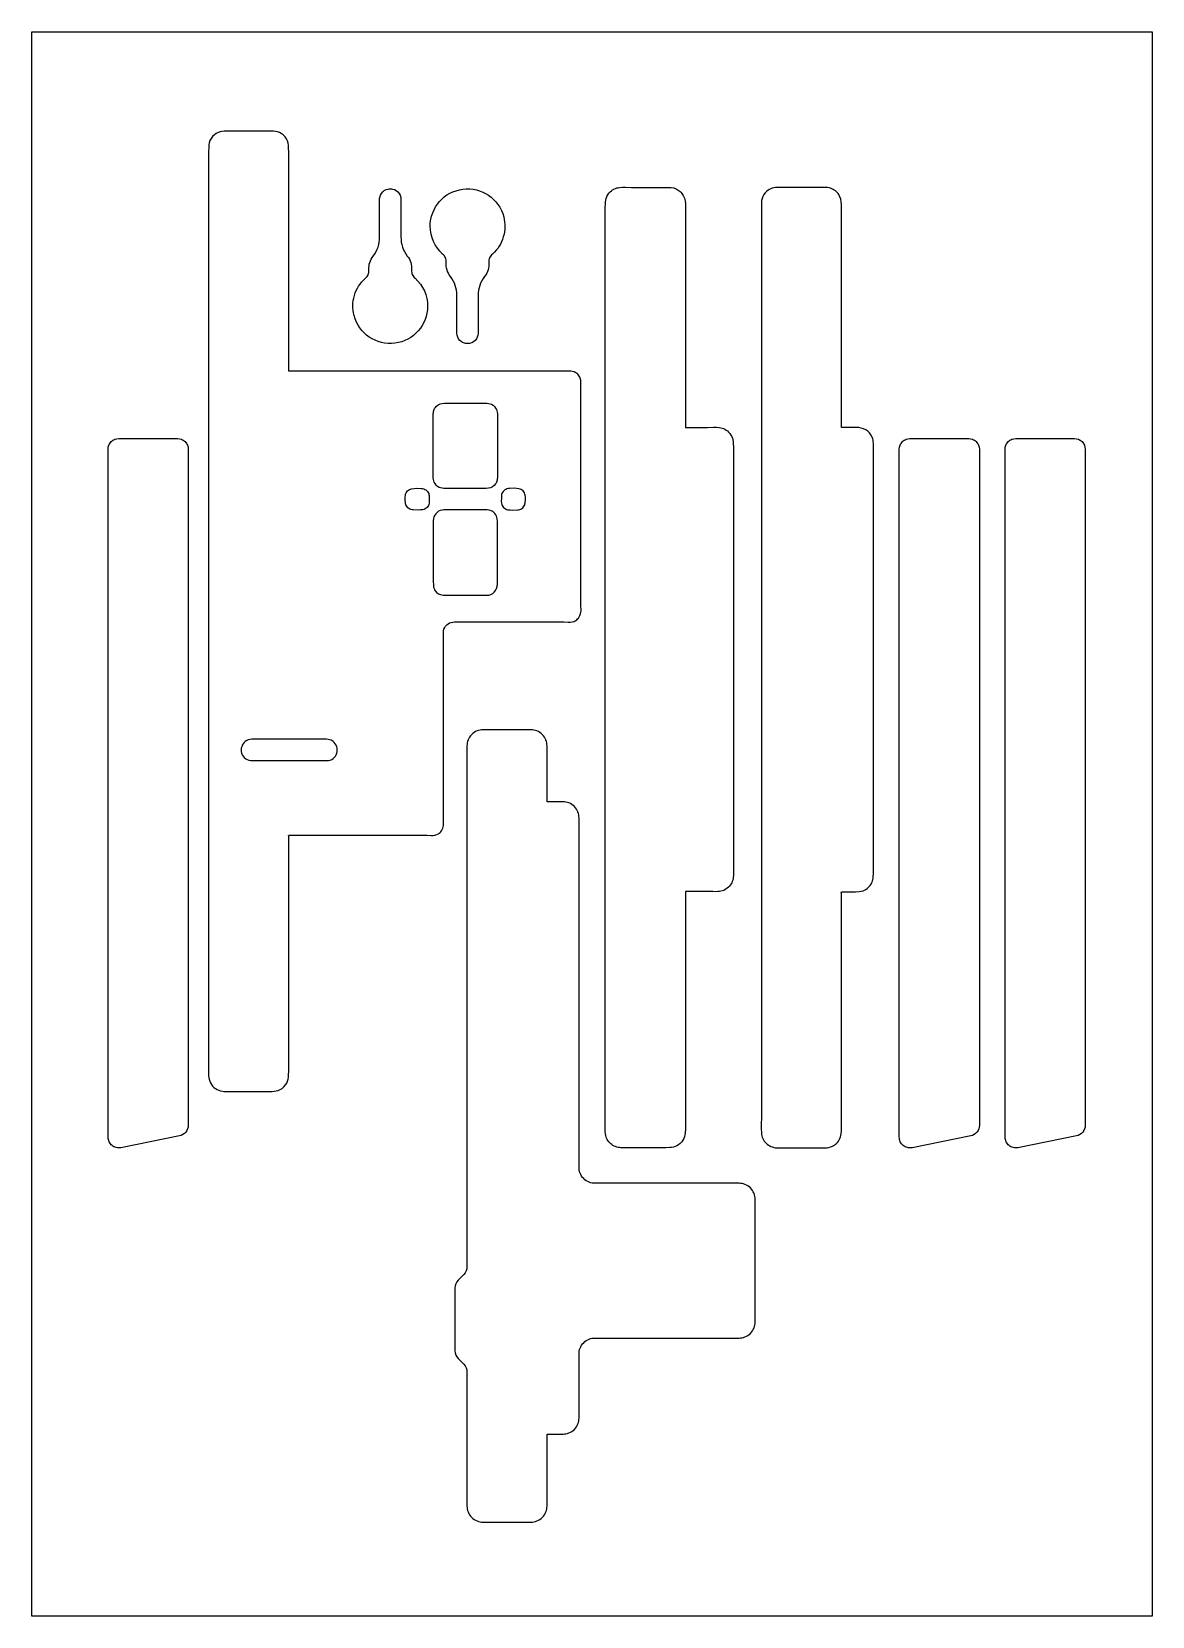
# Model space of a CAD drawing. Header units: millimetres. Extents: x 679 to 889, y -13 to 284.
import ezdxf

# ---------------------------------------------------------------- set-up
doc = ezdxf.new("R2010")
doc.units = ezdxf.units.MM
doc.header["$MEASUREMENT"] = 0
doc.layers.add('Default', color=7, linetype='Continuous')

msp = doc.modelspace()

# ---------------------------------------------------------------- linework, layer by layer
at = {"layer": 'Default'}
for points in [[(678.57, 283.99), (888.57, 283.99)], [(678.57, -13.01), (678.57, 283.99)], [(888.57, 283.99), (888.57, -13.01)], [(712.81, 264.67), (712.44, 264.32), (712.17, 263.95), (711.98, 263.57), (711.85, 263.18), (711.78, 262.78), (711.74, 262.35), (711.73, 261.46)], [(715.76, 265.37), (714.98, 265.37), (714.61, 265.35), (714.23, 265.31), (713.87, 265.23), (713.51, 265.11), (713.16, 264.92), (712.81, 264.67)], [(719.24, 265.37), (715.76, 265.37)], [(722.71, 265.37), (719.24, 265.37)], [(725.69, 264.64), (725.33, 264.9), (724.98, 265.09), (724.62, 265.22), (724.25, 265.3), (723.88, 265.35), (723.5, 265.37), (722.71, 265.37)], [(726.73, 261.37), (726.72, 262.27), (726.69, 262.7), (726.62, 263.12), (726.5, 263.52), (726.31, 263.9), (726.05, 264.28), (725.88, 264.46), (725.69, 264.64)], [(711.73, 261.46), (711.73, 200.06)], [(726.73, 246.37), (726.73, 261.37)], [(743.76, 252.54), (743.77, 252.74), (743.8, 252.94), (743.92, 253.32), (744.1, 253.66), (744.35, 253.95), (744.64, 254.2), (744.98, 254.38), (745.36, 254.5), (745.56, 254.53), (745.76, 254.54)], [(743.76, 245.54), (743.76, 252.54)], [(745.76, 254.54), (745.97, 254.53), (746.16, 254.5), (746.54, 254.38), (746.88, 254.2), (747.17, 253.95), (747.42, 253.66), (747.6, 253.32), (747.72, 252.94), (747.75, 252.74), (747.76, 252.54)], [(747.76, 252.54), (747.76, 245.54)], [(753.24, 247.53), (753.27, 248.19), (753.36, 248.82), (753.51, 249.44), (753.71, 250.04), (753.96, 250.61), (754.26, 251.16), (754.6, 251.68), (754.99, 252.16), (755.42, 252.61), (755.89, 253.01), (756.39, 253.38), (756.93, 253.7), (757.5, 253.97), (758.09, 254.19), (758.71, 254.36), (759.36, 254.48)], [(759.36, 254.48), (760.01, 254.53), (760.66, 254.52), (761.29, 254.45), (761.91, 254.33), (762.51, 254.16), (763.09, 253.93), (763.64, 253.65), (764.17, 253.33), (764.67, 252.96), (765.13, 252.54), (765.56, 252.09), (765.94, 251.6), (766.28, 251.07), (766.58, 250.5), (766.83, 249.91), (767.02, 249.28)], [(786.06, 251), (786.07, 251.72), (786.09, 252.07), (786.14, 252.41), (786.22, 252.74), (786.34, 253.07), (786.51, 253.39), (786.74, 253.72)], [(786.74, 253.72), (786.97, 253.96), (787.2, 254.17), (787.44, 254.35), (787.69, 254.49), (787.95, 254.6), (788.21, 254.69), (788.47, 254.75), (788.74, 254.8), (789.29, 254.84), (789.84, 254.84), (790.96, 254.81)], [(790.96, 254.81), (793.73, 254.81)], [(793.73, 254.81), (796.5, 254.81)], [(796.5, 254.81), (797.89, 254.81)], [(797.89, 254.81), (798.4, 254.78), (798.88, 254.69), (799.32, 254.53), (799.73, 254.31), (800.1, 254.03), (800.26, 253.87), (800.42, 253.69), (800.55, 253.49), (800.68, 253.28), (800.79, 253.05), (800.89, 252.8)], [(800.89, 252.8), (800.97, 252.53), (801.02, 252.26), (801.07, 251.72), (801.06, 250.64)], [(816.78, 254.38), (816.36, 254.1), (816.03, 253.79), (815.77, 253.47), (815.58, 253.12), (815.45, 252.74), (815.36, 252.33), (815.32, 251.89), (815.31, 251.41)], [(819.15, 254.8), (818.54, 254.8), (817.95, 254.76), (817.65, 254.71), (817.36, 254.64), (817.07, 254.53), (816.78, 254.38)], [(824.72, 254.8), (819.15, 254.8)], [(826.18, 254.8), (824.72, 254.8)], [(828.25, 254.65), (827.99, 254.72), (827.73, 254.77), (827.22, 254.81), (826.18, 254.8)], [(830.31, 251.54), (830.28, 252.07), (830.19, 252.57), (830.04, 253.04), (829.83, 253.46), (829.69, 253.65), (829.54, 253.83), (829.38, 254), (829.19, 254.16), (828.98, 254.3), (828.76, 254.43), (828.51, 254.55), (828.25, 254.65)], [(786.06, 249.46), (786.06, 251)], [(801.06, 250.64), (801.06, 249.08)], [(815.31, 251.41), (815.31, 248.49)], [(830.31, 249.9), (830.31, 251.54)], [(830.31, 243.46), (830.31, 249.9)], [(755.58, 242.31), (755.05, 242.83), (754.59, 243.41), (754.19, 244.02), (753.85, 244.67), (753.59, 245.35), (753.4, 246.06), (753.28, 246.79), (753.24, 247.53)], [(767.02, 249.28), (767.13, 248.8), (767.2, 248.33), (767.25, 247.86), (767.25, 247.4), (767.23, 246.94), (767.17, 246.48), (767.08, 246.01), (766.95, 245.53)], [(786.06, 246.39), (786.06, 249.46)], [(801.06, 249.08), (801.06, 246.01)], [(815.31, 248.49), (815.31, 236.84)], [(726.73, 220.37), (726.73, 246.37)], [(742.56, 241.94), (742.85, 242.36), (743.1, 242.77), (743.31, 243.2), (743.47, 243.63), (743.6, 244.08), (743.69, 244.55), (743.74, 245.03), (743.76, 245.54)], [(747.76, 245.54), (747.78, 245.03), (747.83, 244.55), (747.92, 244.08), (748.05, 243.63), (748.21, 243.2), (748.42, 242.77), (748.67, 242.36), (748.96, 241.94)], [(766.95, 245.53), (766.79, 245.05), (766.61, 244.6), (766.4, 244.18), (766.16, 243.77), (765.9, 243.38), (765.6, 243.01), (765.27, 242.66), (764.9, 242.31)], [(786.06, 240.26), (786.06, 246.39)], [(801.06, 246.01), (801.06, 240.02)], [(741.77, 239.35), (741.76, 239.72), (741.78, 240.06), (741.84, 240.4), (741.92, 240.72), (742.03, 241.03), (742.17, 241.34), (742.35, 241.64), (742.56, 241.94)], [(748.96, 241.94), (749.17, 241.64), (749.35, 241.34), (749.49, 241.03), (749.6, 240.72), (749.68, 240.4), (749.74, 240.06), (749.76, 239.72), (749.76, 239.35)], [(756.25, 240.72), (756.25, 240.97), (756.23, 241.19), (756.18, 241.4), (756.12, 241.6), (756.02, 241.79), (755.9, 241.97), (755.76, 242.14), (755.58, 242.31)], [(757.04, 238.13), (756.83, 238.43), (756.66, 238.73), (756.51, 239.04), (756.4, 239.35), (756.32, 239.67), (756.26, 240.01), (756.24, 240.36), (756.25, 240.72)], [(764.24, 240.72), (764.24, 240.36), (764.22, 240.01), (764.17, 239.67), (764.08, 239.35), (763.97, 239.04), (763.83, 238.73), (763.65, 238.43), (763.44, 238.13)], [(764.9, 242.31), (764.73, 242.14), (764.58, 241.97), (764.46, 241.79), (764.37, 241.6), (764.3, 241.4), (764.26, 241.19), (764.24, 240.97), (764.24, 240.72)], [(830.31, 231.3), (830.31, 243.46)], [(739.05, 234.54), (739.21, 235.02), (739.39, 235.47), (739.6, 235.89), (739.84, 236.3), (740.11, 236.69), (740.4, 237.06), (740.73, 237.41), (741.1, 237.76)], [(741.1, 237.76), (741.27, 237.93), (741.42, 238.1), (741.54, 238.28), (741.63, 238.47), (741.7, 238.67), (741.75, 238.88), (741.77, 239.1), (741.77, 239.35)], [(749.76, 239.35), (749.75, 239.1), (749.78, 238.88), (749.82, 238.67), (749.89, 238.47), (749.98, 238.28), (750.1, 238.1), (750.25, 237.93), (750.42, 237.76)], [(750.42, 237.76), (750.95, 237.24), (751.42, 236.66), (751.82, 236.05), (752.15, 235.4), (752.41, 234.72), (752.6, 234.01), (752.72, 233.28), (752.76, 232.54)], [(758.24, 234.53), (758.22, 235.04), (758.17, 235.52), (758.08, 235.99), (757.95, 236.44), (757.79, 236.87), (757.58, 237.3), (757.33, 237.71), (757.04, 238.13)], [(763.44, 238.13), (763.15, 237.71), (762.9, 237.3), (762.69, 236.87), (762.53, 236.44), (762.4, 235.99), (762.31, 235.52), (762.26, 235.04), (762.24, 234.53)], [(786.06, 228.04), (786.06, 240.26)], [(801.06, 240.02), (801.06, 218.2)], [(815.31, 236.84), (815.31, 213.69)], [(738.98, 230.79), (738.87, 231.27), (738.8, 231.74), (738.76, 232.21), (738.75, 232.67), (738.77, 233.13), (738.83, 233.59), (738.93, 234.06), (739.05, 234.54)], [(752.76, 232.54), (752.73, 231.88), (752.64, 231.25), (752.5, 230.63), (752.3, 230.03), (752.05, 229.46), (751.75, 228.91), (751.4, 228.39), (751.01, 227.91), (750.58, 227.46), (750.12, 227.06), (749.61, 226.69), (749.07, 226.37), (748.51, 226.1), (747.91, 225.88), (747.29, 225.71), (746.64, 225.59)], [(758.24, 227.53), (758.24, 234.53)], [(762.24, 234.53), (762.24, 227.53)], [(746.64, 225.59), (745.99, 225.54), (745.35, 225.55), (744.71, 225.62), (744.09, 225.74), (743.49, 225.91), (742.91, 226.14), (742.36, 226.42), (741.83, 226.74), (741.33, 227.11), (740.87, 227.53), (740.45, 227.98), (740.06, 228.47), (739.72, 229), (739.42, 229.57), (739.18, 230.16), (738.98, 230.79)], [(830.31, 209.8), (830.31, 231.3)], [(760.24, 225.53), (760.04, 225.54), (759.84, 225.57), (759.46, 225.69), (759.12, 225.87), (758.83, 226.12), (758.58, 226.41), (758.4, 226.75), (758.28, 227.13), (758.25, 227.33), (758.24, 227.53)], [(762.24, 227.53), (762.23, 227.33), (762.2, 227.13), (762.08, 226.75), (761.9, 226.41), (761.66, 226.12), (761.36, 225.87), (761.02, 225.69), (760.64, 225.57), (760.45, 225.54), (760.24, 225.53)], [(786.06, 203.78), (786.06, 228.04)], [(756.04, 220.37), (726.73, 220.37)], [(770.69, 220.37), (756.04, 220.37)], [(778.02, 220.37), (770.69, 220.37)], [(780.52, 220.07), (780.23, 220.22), (779.92, 220.31), (779.6, 220.36), (779.27, 220.39), (778.02, 220.37)], [(781.48, 217.03), (781.5, 217.87), (781.5, 218.28), (781.46, 218.69), (781.36, 219.07), (781.29, 219.26), (781.19, 219.44), (781.06, 219.61), (780.91, 219.77), (780.73, 219.93), (780.52, 220.07)], [(781.48, 212.89), (781.48, 217.03)], [(801.06, 218.2), (801.06, 211.85)], [(753.83, 212.36), (753.84, 212.58), (753.87, 212.79), (753.92, 212.98), (753.99, 213.17), (754.08, 213.35), (754.18, 213.51), (754.43, 213.8), (754.74, 214.04), (755.09, 214.22), (755.48, 214.33), (755.9, 214.36)], [(755.9, 214.36), (757.02, 214.36)], [(757.02, 214.36), (759.25, 214.36)], [(759.25, 214.36), (761.87, 214.36)], [(761.87, 214.36), (763.18, 214.36)], [(763.18, 214.36), (763.86, 214.35), (764.17, 214.32), (764.47, 214.26), (764.75, 214.15), (765.02, 213.99), (765.27, 213.76), (765.51, 213.45)], [(753.83, 205.79), (753.83, 212.36)], [(765.51, 213.45), (765.65, 213.18), (765.75, 212.92), (765.81, 212.66), (765.84, 212.4), (765.83, 211.33)], [(765.83, 211.33), (765.83, 209.82)], [(781.48, 183), (781.48, 212.89)], [(801.06, 211.85), (801.06, 210.32)], [(815.31, 213.69), (815.31, 115.12)], [(765.83, 209.82), (765.83, 206.94)], [(801.06, 210.32), (801.06, 209.94)], [(801.06, 209.94), (801.06, 209.85), (801.06, 209.84), (801.07, 209.82), (801.09, 209.81), (801.12, 209.81)], [(801.12, 209.81), (801.34, 209.81)], [(801.34, 209.81), (802.21, 209.81)], [(802.21, 209.81), (805.23, 209.81)], [(805.23, 209.81), (806.34, 209.84), (806.89, 209.84), (807.43, 209.79), (807.69, 209.75), (807.95, 209.68), (808.21, 209.59), (808.45, 209.48), (808.7, 209.33), (808.94, 209.16), (809.17, 208.95), (809.39, 208.69)], [(809.39, 208.69), (809.61, 208.39), (809.77, 208.09), (809.89, 207.78), (809.97, 207.47), (810.02, 207.15), (810.05, 206.82), (810.06, 206.13)], [(833.07, 209.8), (830.31, 209.8)], [(836.07, 207.98), (835.83, 208.43), (835.55, 208.82), (835.23, 209.13), (834.87, 209.38), (834.47, 209.57), (834.04, 209.7), (833.57, 209.77), (833.07, 209.8)], [(836.31, 205.75), (836.31, 206.87), (836.28, 207.14), (836.24, 207.42), (836.17, 207.7), (836.07, 207.98)], [(692.89, 205.74), (692.92, 206.1), (693.03, 206.47), (693.11, 206.66), (693.22, 206.83), (693.34, 207), (693.48, 207.15), (693.63, 207.29), (693.8, 207.41), (693.97, 207.51), (694.15, 207.6), (694.53, 207.7), (694.89, 207.74), (705.89, 207.74), (706.25, 207.7), (706.63, 207.6), (706.81, 207.51), (706.98, 207.41), (707.15, 207.29), (707.3, 207.15), (707.44, 207), (707.56, 206.83), (707.67, 206.66), (707.75, 206.47), (707.86, 206.1), (707.89, 205.74), (707.89, 78.98), (707.86, 78.66), (707.78, 78.33), (707.64, 78.01), (707.44, 77.72), (707.19, 77.46), (706.9, 77.26), (706.59, 77.11), (706.28, 77.02), (695.28, 74.82), (695.07, 74.79), (694.85, 74.79), (694.63, 74.8), (694.41, 74.84), (694.19, 74.91), (693.99, 75), (693.8, 75.11), (693.62, 75.24), (693.46, 75.38), (693.32, 75.55), (693.19, 75.73), (693.08, 75.93), (693, 76.14), (692.94, 76.35), (692.9, 76.57), (692.89, 76.78), (692.89, 205.74)], [(753.83, 202.76), (753.83, 205.79)], [(765.83, 206.94), (765.83, 200.36)], [(810.06, 206.13), (810.06, 203.32)], [(836.31, 199.79), (836.31, 205.75)], [(841.16, 205.74), (841.19, 206.1), (841.3, 206.47), (841.38, 206.66), (841.49, 206.83), (841.61, 207), (841.75, 207.15), (841.9, 207.29), (842.07, 207.41), (842.24, 207.51), (842.43, 207.6), (842.8, 207.7), (843.16, 207.74), (854.16, 207.74), (854.53, 207.7), (854.9, 207.6), (855.08, 207.51), (855.26, 207.41), (855.42, 207.29), (855.58, 207.15), (855.71, 207), (855.84, 206.83), (855.94, 206.66), (856.02, 206.47), (856.13, 206.1), (856.16, 205.74), (856.16, 78.98), (856.13, 78.66), (856.05, 78.33), (855.91, 78.01), (855.71, 77.72), (855.46, 77.46), (855.17, 77.26), (854.87, 77.11), (854.55, 77.02), (843.55, 74.82), (843.34, 74.79), (843.12, 74.79), (842.9, 74.8), (842.68, 74.84), (842.46, 74.91), (842.26, 75), (842.07, 75.11), (841.89, 75.24), (841.73, 75.38), (841.59, 75.55), (841.46, 75.73), (841.35, 75.93), (841.27, 76.14), (841.21, 76.35), (841.17, 76.57), (841.16, 76.78), (841.16, 205.74)], [(860.99, 205.74), (861.02, 206.1), (861.13, 206.47), (861.21, 206.66), (861.31, 206.83), (861.44, 207), (861.57, 207.15), (861.73, 207.29), (861.89, 207.41), (862.07, 207.51), (862.25, 207.6), (862.62, 207.7), (862.99, 207.74), (873.99, 207.74), (874.35, 207.7), (874.72, 207.6), (874.91, 207.51), (875.08, 207.41), (875.25, 207.29), (875.4, 207.15), (875.54, 207), (875.66, 206.83), (875.76, 206.66), (875.85, 206.47), (875.95, 206.1), (875.99, 205.74), (875.99, 78.98), (875.96, 78.66), (875.88, 78.33), (875.73, 78.01), (875.53, 77.72), (875.29, 77.46), (875, 77.26), (874.69, 77.11), (874.38, 77.02), (863.38, 74.82), (863.17, 74.79), (862.95, 74.79), (862.72, 74.8), (862.5, 74.84), (862.29, 74.91), (862.08, 75), (861.89, 75.11), (861.72, 75.24), (861.56, 75.38), (861.41, 75.55), (861.29, 75.73), (861.18, 75.93), (861.1, 76.14), (861.04, 76.35), (861, 76.57), (860.99, 76.78), (860.99, 205.74)], [(753.83, 201.34), (753.83, 202.76)], [(786.06, 103.72), (786.06, 203.78)], [(810.06, 203.32), (810.06, 197.72)], [(711.73, 200.06), (711.73, 138.68)], [(754.15, 199.28), (754.01, 199.54), (753.91, 199.79), (753.85, 200.04), (753.82, 200.3), (753.83, 201.34)], [(756.48, 198.36), (755.8, 198.37), (755.48, 198.41), (755.18, 198.47), (754.9, 198.58), (754.63, 198.74), (754.38, 198.97), (754.15, 199.28)], [(765.83, 200.36), (765.82, 200.15), (765.78, 199.94), (765.73, 199.74), (765.66, 199.56), (765.58, 199.38), (765.47, 199.22), (765.22, 198.92), (764.91, 198.69), (764.56, 198.51), (764.17, 198.4), (763.76, 198.36)], [(836.31, 188.04), (836.31, 199.79)], [(748.68, 195.32), (748.64, 195.47), (748.61, 195.68), (748.58, 196.22), (748.57, 196.75), (748.6, 197.11)], [(748.6, 197.11), (748.65, 197.33), (748.74, 197.54), (748.85, 197.73), (749, 197.9), (749.16, 198.05), (749.35, 198.18), (749.55, 198.27), (749.77, 198.33)], [(749.77, 198.33), (750.23, 198.39), (750.68, 198.4), (751.58, 198.36)], [(751.58, 198.36), (751.81, 198.35), (752.03, 198.3), (752.23, 198.21), (752.42, 198.1), (752.6, 197.96), (752.75, 197.8), (752.88, 197.61), (752.98, 197.41)], [(752.98, 197.41), (753.01, 197.26), (753.04, 197.04), (753.08, 196.51), (753.08, 195.98), (753.06, 195.62)], [(757.78, 198.36), (756.48, 198.36)], [(760.4, 198.36), (757.78, 198.36)], [(762.64, 198.36), (760.4, 198.36)], [(763.76, 198.36), (762.64, 198.36)], [(766.68, 197.41), (766.64, 197.26), (766.61, 197.04), (766.58, 196.51), (766.57, 195.98), (766.6, 195.62)], [(768.08, 198.36), (767.85, 198.35), (767.63, 198.3), (767.42, 198.21), (767.23, 198.1), (767.06, 197.96), (766.9, 197.8), (766.78, 197.61), (766.68, 197.41)], [(769.88, 198.33), (769.42, 198.39), (768.97, 198.4), (768.08, 198.36)], [(771.06, 197.11), (771, 197.33), (770.91, 197.54), (770.8, 197.73), (770.66, 197.9), (770.49, 198.05), (770.3, 198.18), (770.1, 198.27), (769.88, 198.33)], [(770.98, 195.32), (771.01, 195.47), (771.04, 195.68), (771.08, 196.22), (771.08, 196.75), (771.06, 197.11)], [(810.06, 197.72), (810.06, 175.85)], [(750.08, 194.36), (749.85, 194.38), (749.63, 194.43), (749.42, 194.51), (749.23, 194.63), (749.06, 194.76), (748.9, 194.93), (748.78, 195.11), (748.68, 195.32)], [(751.88, 194.39), (751.43, 194.34), (750.97, 194.33), (750.08, 194.36)], [(753.06, 195.62), (753, 195.39), (752.91, 195.18), (752.8, 194.99), (752.66, 194.82), (752.49, 194.67), (752.3, 194.55), (752.1, 194.46), (751.88, 194.39)], [(755.83, 194.36), (755.47, 194.33), (755.13, 194.24), (754.82, 194.09), (754.54, 193.9), (754.3, 193.65), (754.1, 193.37), (753.95, 193.06), (753.86, 192.71)], [(762.4, 194.36), (755.83, 194.36)], [(765.34, 193.67), (765.18, 193.84), (765.02, 193.97), (764.85, 194.09), (764.67, 194.18), (764.31, 194.31), (763.93, 194.37), (763.54, 194.39), (763.16, 194.39), (762.4, 194.36)], [(765.83, 191.67), (765.83, 192.2), (765.79, 192.71), (765.73, 192.95), (765.65, 193.2), (765.52, 193.43), (765.34, 193.67)], [(766.6, 195.62), (766.65, 195.39), (766.74, 195.18), (766.85, 194.99), (767, 194.82), (767.16, 194.67), (767.35, 194.55), (767.55, 194.46), (767.77, 194.39)], [(767.77, 194.39), (768.23, 194.34), (768.68, 194.33), (769.58, 194.36)], [(769.58, 194.36), (769.81, 194.38), (770.03, 194.43), (770.23, 194.51), (770.42, 194.63), (770.6, 194.76), (770.75, 194.93), (770.88, 195.11), (770.98, 195.32)], [(753.86, 192.71), (753.82, 192.36), (753.81, 192.01), (753.83, 191.31)], [(753.83, 191.31), (753.83, 188.94)], [(765.83, 190.36), (765.83, 191.67)], [(765.83, 183.79), (765.83, 190.36)], [(753.83, 188.94), (753.83, 182.37)], [(836.31, 165.25), (836.31, 188.04)], [(753.83, 182.37), (753.8, 180.99), (753.84, 180.23), (753.89, 179.89), (753.98, 179.61)], [(765.83, 181.49), (765.83, 183.79)], [(765.83, 180.39), (765.83, 181.49)], [(781.48, 176.59), (781.48, 183)], [(753.98, 179.61), (754.07, 179.39), (754.18, 179.2), (754.31, 179.04), (754.44, 178.89), (754.6, 178.76), (754.78, 178.65), (754.97, 178.55), (755.19, 178.47)], [(755.19, 178.47), (755.43, 178.41), (755.67, 178.38), (756.15, 178.36)], [(756.15, 178.36), (757.26, 178.36)], [(757.26, 178.36), (763.83, 178.36)], [(763.83, 178.36), (764.03, 178.37), (764.24, 178.4), (764.62, 178.52), (764.96, 178.71), (765.25, 178.96), (765.49, 179.26), (765.67, 179.6), (765.79, 179.98), (765.82, 180.18), (765.83, 180.39)], [(781.17, 174.3), (781.32, 174.59), (781.42, 174.87), (781.48, 175.16), (781.51, 175.44), (781.48, 176.59)], [(810.06, 175.85), (810.06, 125.81)], [(755.83, 172.01), (755.97, 172.32), (756.14, 172.59), (756.35, 172.82), (756.59, 173.02), (756.86, 173.17), (757.16, 173.28), (757.47, 173.34), (757.81, 173.37)], [(757.81, 173.37), (758.78, 173.37)], [(758.78, 173.37), (774.51, 173.37)], [(774.51, 173.37), (778.28, 173.37)], [(778.28, 173.37), (779.1, 173.34), (779.49, 173.34), (779.86, 173.38), (780.22, 173.47), (780.39, 173.55), (780.56, 173.65), (780.72, 173.77), (780.88, 173.92), (781.03, 174.09), (781.17, 174.3)], [(755.73, 169.19), (755.71, 170.6), (755.73, 171.4), (755.77, 171.74), (755.83, 172.01)], [(755.73, 164.42), (755.73, 169.19)], [(755.73, 155.7), (755.73, 164.42)], [(836.31, 142.06), (836.31, 165.25)], [(755.73, 141.63), (755.73, 155.7)], [(814.14, 42.14), (814.14, 65.14), (814.13, 65.41), (814.09, 65.69), (814.02, 65.97), (813.93, 66.25), (813.8, 66.52), (813.65, 66.79), (813.47, 67.03), (813.26, 67.27), (813.03, 67.47), (812.78, 67.65), (812.52, 67.81), (812.24, 67.93), (811.96, 68.03), (811.68, 68.09), (811.41, 68.13), (811.14, 68.14), (784.14, 68.14), (783.87, 68.16), (783.59, 68.19), (783.31, 68.26), (783.03, 68.35), (782.76, 68.48), (782.5, 68.63), (782.25, 68.81), (782.02, 69.02), (781.81, 69.25), (781.63, 69.5), (781.47, 69.77), (781.35, 70.04), (781.25, 70.32), (781.19, 70.6), (781.15, 70.87), (781.14, 71.14), (781.14, 136.64), (781.13, 136.91), (781.09, 137.19), (781.02, 137.47), (780.93, 137.75), (780.8, 138.02), (780.65, 138.29), (780.47, 138.53), (780.26, 138.77), (780.03, 138.97), (779.78, 139.15), (779.52, 139.31), (779.24, 139.43), (778.96, 139.53), (778.68, 139.59), (778.41, 139.63), (778.14, 139.64), (775.14, 139.64), (775.14, 150.14), (775.13, 150.41), (775.09, 150.69), (775.02, 150.97), (774.93, 151.25), (774.8, 151.52), (774.65, 151.79), (774.47, 152.03), (774.26, 152.27), (774.03, 152.47), (773.78, 152.65), (773.52, 152.81), (773.24, 152.93), (772.96, 153.03), (772.68, 153.09), (772.41, 153.13), (772.14, 153.14), (763.14, 153.14), (762.87, 153.13), (762.59, 153.09), (762.31, 153.03), (762.03, 152.93), (761.76, 152.81), (761.5, 152.65), (761.25, 152.47), (761.02, 152.27), (760.81, 152.03), (760.63, 151.79), (760.47, 151.52), (760.35, 151.25), (760.25, 150.97), (760.19, 150.69), (760.15, 150.41), (760.14, 150.14), (760.14, 52.47), (760.1, 52.09), (759.98, 51.71), (759.8, 51.36), (759.55, 51.06), (758.47, 49.98), (758.23, 49.68), (758.04, 49.33), (757.92, 48.95), (757.89, 48.57), (757.89, 36.72), (757.92, 36.34), (758.04, 35.96), (758.23, 35.61), (758.47, 35.31), (759.55, 34.23), (759.8, 33.93), (759.98, 33.58), (760.1, 33.2), (760.14, 32.82), (760.14, 7.64), (760.15, 7.37), (760.19, 7.1), (760.25, 6.82), (760.35, 6.54), (760.47, 6.27), (760.63, 6), (760.81, 5.75), (761.02, 5.52), (761.25, 5.31), (761.5, 5.13), (761.76, 4.98), (762.03, 4.85), (762.31, 4.76), (762.59, 4.69), (762.87, 4.66), (763.14, 4.64), (772.14, 4.64), (772.41, 4.66), (772.68, 4.69), (772.96, 4.76), (773.24, 4.85), (773.52, 4.98), (773.78, 5.13), (774.03, 5.31), (774.26, 5.52), (774.47, 5.75), (774.65, 6), (774.8, 6.27), (774.93, 6.54), (775.02, 6.82), (775.09, 7.1), (775.13, 7.37), (775.14, 7.64), (775.14, 21.14), (778.14, 21.14), (778.41, 21.16), (778.68, 21.19), (778.96, 21.26), (779.24, 21.35), (779.52, 21.48), (779.78, 21.63), (780.03, 21.81), (780.26, 22.02), (780.47, 22.25), (780.65, 22.5), (780.8, 22.77), (780.93, 23.04), (781.02, 23.32), (781.09, 23.6), (781.13, 23.87), (781.14, 24.14), (781.14, 36.14), (781.15, 36.41), (781.19, 36.69), (781.25, 36.97), (781.35, 37.25), (781.47, 37.52), (781.63, 37.79), (781.81, 38.03), (782.02, 38.27), (782.25, 38.47), (782.5, 38.65), (782.76, 38.81), (783.03, 38.93), (783.31, 39.03), (783.59, 39.09), (783.87, 39.13), (784.14, 39.14), (811.14, 39.14), (811.41, 39.16), (811.68, 39.19), (811.96, 39.26), (812.24, 39.35), (812.52, 39.48), (812.78, 39.63), (813.03, 39.81), (813.26, 40.02), (813.47, 40.25), (813.65, 40.5), (813.8, 40.77), (813.93, 41.04), (814.02, 41.32), (814.09, 41.6), (814.13, 41.87), (814.14, 42.14)], [(719.83, 151.36), (719.47, 151.34), (719.15, 151.25), (718.86, 151.12), (718.6, 150.95), (718.37, 150.74), (718.18, 150.51), (718.03, 150.24), (717.92, 149.96), (717.85, 149.67), (717.82, 149.36), (717.84, 149.06), (717.91, 148.76), (718.03, 148.47), (718.19, 148.2), (718.41, 147.95), (718.69, 147.72)], [(729.97, 151.36), (719.83, 151.36)], [(732.51, 151.36), (729.97, 151.36)], [(733.79, 151.36), (732.51, 151.36)], [(734.97, 151.01), (734.69, 151.17), (734.4, 151.28), (734.11, 151.34), (733.79, 151.36)], [(733.83, 147.36), (734.18, 147.39), (734.5, 147.47), (734.8, 147.6), (735.06, 147.78), (735.28, 147.98), (735.47, 148.22), (735.62, 148.48), (735.74, 148.77), (735.8, 149.06), (735.83, 149.36), (735.81, 149.67), (735.74, 149.97), (735.63, 150.26), (735.46, 150.53), (735.24, 150.78), (734.97, 151.01)], [(718.69, 147.72), (718.96, 147.56), (719.25, 147.45), (719.55, 147.38), (719.87, 147.36)], [(719.87, 147.36), (721.14, 147.36)], [(721.14, 147.36), (723.68, 147.36)], [(723.68, 147.36), (733.83, 147.36)], [(755.73, 136.27), (755.73, 141.63)], [(836.31, 130.87), (836.31, 142.06)], [(711.73, 138.68), (711.73, 109.51)], [(752.67, 133.37), (753.42, 133.35), (753.78, 133.36), (754.13, 133.4), (754.47, 133.49), (754.79, 133.64), (754.94, 133.75), (755.09, 133.89), (755.24, 134.04), (755.38, 134.23)], [(755.38, 134.23), (755.52, 134.48), (755.62, 134.73), (755.69, 134.98), (755.72, 135.23), (755.74, 135.75), (755.73, 136.27)], [(726.73, 133.17), (726.71, 133.3), (726.71, 133.32), (726.72, 133.35), (726.75, 133.36), (726.79, 133.37)], [(726.73, 132.65), (726.73, 133.17)], [(726.73, 131.6), (726.73, 132.65)], [(726.73, 127.48), (726.73, 131.6)], [(726.79, 133.37), (727, 133.37)], [(727, 133.37), (728.75, 133.37)], [(728.75, 133.37), (735.66, 133.37)], [(735.66, 133.37), (749.33, 133.37)], [(749.33, 133.37), (752.67, 133.37)], [(836.31, 128.11), (836.31, 130.87)], [(836.31, 126.74), (836.31, 128.11)], [(726.73, 111.82), (726.73, 127.48)], [(810.06, 125.81), (810.05, 125.53), (810.01, 125.26), (809.95, 124.99), (809.86, 124.74), (809.75, 124.49), (809.63, 124.26), (809.48, 124.04), (809.32, 123.83), (809.13, 123.64), (808.93, 123.47), (808.72, 123.31), (808.49, 123.17), (808.25, 123.05), (808, 122.96), (807.73, 122.88), (807.46, 122.83)], [(836.01, 124.5), (836.13, 124.78), (836.21, 125.06), (836.26, 125.33), (836.29, 125.61), (836.31, 126.17), (836.31, 126.74)], [(801.21, 122.81), (801.11, 122.83), (801.09, 122.83), (801.08, 122.83), (801.07, 122.82), (801.07, 122.82), (801.06, 122.81), (801.06, 122.78)], [(801.06, 122.78), (801.06, 122.56)], [(801.06, 122.56), (801.06, 121.71)], [(801.56, 122.81), (801.21, 122.81)], [(804.12, 122.81), (801.56, 122.81)], [(806.24, 122.81), (804.12, 122.81)], [(807.46, 122.83), (807.15, 122.81), (806.85, 122.8), (806.24, 122.81)], [(830.31, 122.43), (830.28, 122.64), (830.3, 122.75), (830.31, 122.77), (830.32, 122.78), (830.34, 122.79), (830.37, 122.8)], [(830.31, 120.68), (830.31, 122.43)], [(830.37, 122.8), (830.74, 122.8)], [(830.74, 122.8), (831.47, 122.8)], [(831.47, 122.8), (832.94, 122.8)], [(832.94, 122.8), (833.66, 122.83), (834.01, 122.88), (834.36, 122.99)], [(834.36, 122.99), (834.64, 123.11), (834.9, 123.24), (835.13, 123.39), (835.34, 123.57), (835.54, 123.76), (835.71, 123.98), (835.87, 124.23), (836.01, 124.5)], [(801.06, 121.71), (801.06, 120.02)], [(801.06, 120.02), (801.06, 106.96)], [(830.31, 96.08), (830.31, 120.68)], [(815.31, 115.12), (815.31, 92.04)], [(726.73, 97.51), (726.73, 111.82)], [(711.73, 109.51), (711.73, 95.07)], [(801.06, 106.96), (801.06, 83.52)], [(786.06, 81.75), (786.06, 103.72)], [(711.73, 95.07), (711.73, 91.47)], [(726.73, 90.85), (726.73, 97.51)], [(830.31, 85.04), (830.31, 96.08)], [(711.73, 89.67), (711.72, 88.99), (711.72, 88.31), (711.76, 87.98), (711.82, 87.64), (711.92, 87.31), (712.07, 86.97)], [(711.73, 91.47), (711.73, 89.67)], [(725.84, 86.24), (726.14, 86.58), (726.37, 86.93), (726.52, 87.29), (726.63, 87.66), (726.69, 88.03), (726.72, 88.42), (726.73, 89.24)], [(726.73, 89.24), (726.73, 90.85)], [(815.31, 92.04), (815.31, 80.58)], [(712.07, 86.97), (712.26, 86.66), (712.48, 86.38), (712.72, 86.13), (713, 85.92), (713.3, 85.73), (713.61, 85.58), (713.95, 85.47), (714.3, 85.4)], [(722.76, 85.37), (723.59, 85.37), (723.99, 85.4), (724.38, 85.45), (724.76, 85.55), (725.13, 85.71), (725.49, 85.93), (725.84, 86.24)], [(714.3, 85.4), (714.6, 85.37), (714.9, 85.36), (715.49, 85.37)], [(715.49, 85.37), (717.33, 85.37)], [(717.33, 85.37), (721, 85.37)], [(721, 85.37), (722.76, 85.37)], [(801.06, 83.52), (801.06, 78.33)], [(830.31, 79.83), (830.31, 85.04)], [(786.06, 79.02), (786.06, 81.75)], [(815.31, 80.58), (815.29, 79.09), (815.28, 78.35), (815.31, 77.61)], [(786.09, 77.39), (786.05, 77.8), (786.04, 78.21), (786.06, 79.02)], [(788.99, 74.81), (788.72, 74.83), (788.46, 74.87), (788.2, 74.93), (787.95, 75.02), (787.71, 75.13), (787.48, 75.25), (787.27, 75.4), (787.07, 75.56), (786.88, 75.74), (786.71, 75.94), (786.56, 76.15), (786.42, 76.38), (786.31, 76.61), (786.21, 76.86), (786.14, 77.12), (786.09, 77.39)], [(801.06, 78.33), (801.03, 77.57), (800.98, 77.21), (800.9, 76.87), (800.78, 76.54), (800.61, 76.22), (800.39, 75.91), (800.1, 75.61)], [(815.31, 77.61), (815.34, 77.32), (815.4, 77.05), (815.48, 76.78), (815.59, 76.53), (815.72, 76.28), (815.86, 76.06), (816.03, 75.84), (816.21, 75.65), (816.42, 75.47), (816.63, 75.31), (816.87, 75.17), (817.11, 75.05), (817.37, 74.95), (817.64, 74.87), (817.91, 74.82), (818.2, 74.8)], [(829.9, 76.28), (830.04, 76.56), (830.14, 76.84), (830.22, 77.12), (830.26, 77.4), (830.3, 77.98), (830.31, 78.56)], [(830.31, 78.56), (830.31, 79.83)], [(794.62, 74.81), (791.81, 74.79), (788.99, 74.81)], [(797.41, 74.81), (794.62, 74.81)], [(800.1, 75.61), (799.79, 75.36), (799.47, 75.16), (799.15, 75.02), (798.83, 74.92), (798.49, 74.86), (798.14, 74.83), (797.41, 74.81)], [(818.2, 74.8), (819.73, 74.8)], [(819.73, 74.8), (825.57, 74.8)], [(825.57, 74.8), (826.95, 74.8)], [(826.95, 74.8), (827.61, 74.82), (827.93, 74.87), (828.25, 74.95)], [(828.25, 74.95), (828.52, 75.05), (828.77, 75.17), (829, 75.3), (829.21, 75.45), (829.4, 75.63), (829.58, 75.82), (829.74, 76.04), (829.9, 76.28)], [(888.57, -13.01), (678.57, -13.01)]]:
    msp.add_lwpolyline(points, dxfattribs=at)

doc.saveas('drawing.dxf')
